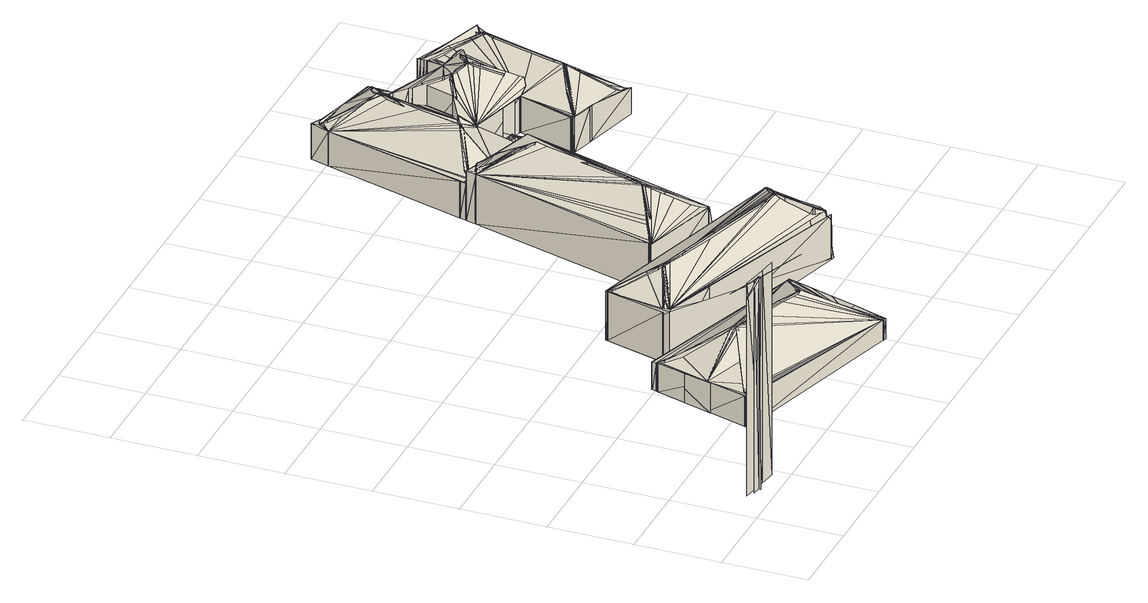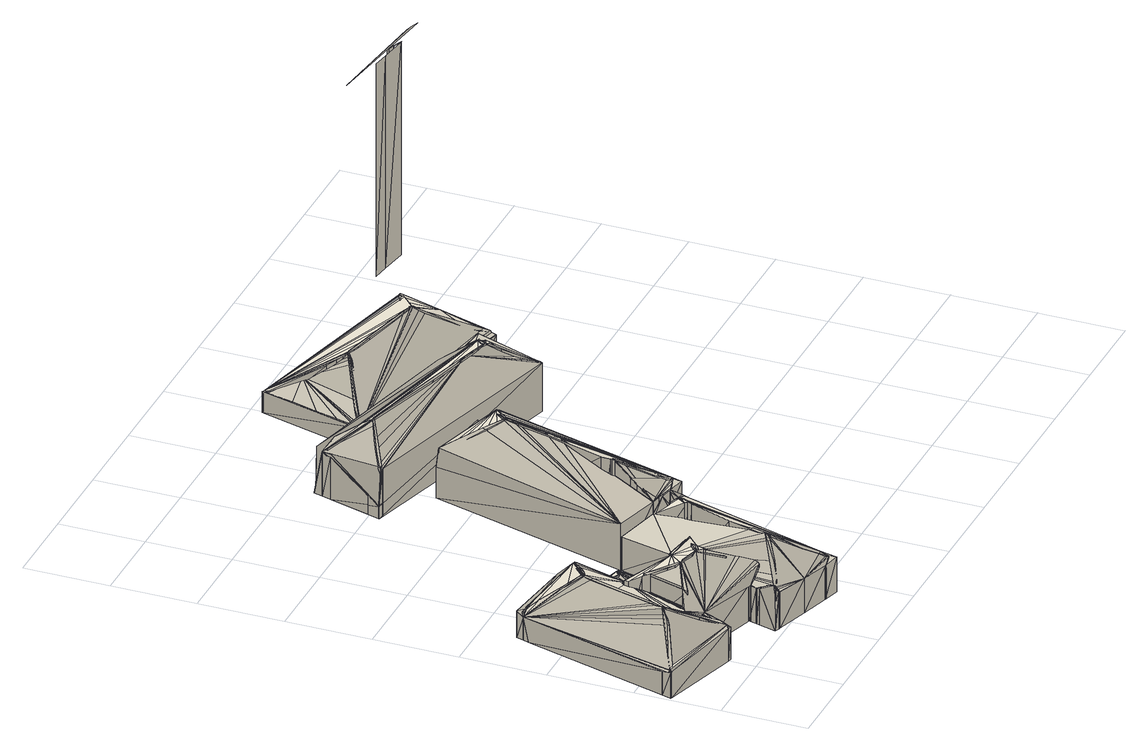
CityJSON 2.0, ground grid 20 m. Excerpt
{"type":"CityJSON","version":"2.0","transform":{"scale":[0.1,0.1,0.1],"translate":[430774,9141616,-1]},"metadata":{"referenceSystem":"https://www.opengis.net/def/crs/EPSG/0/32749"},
"CityObjects":{
"building1":{"type":"Building","attributes":{"level_0":24,"level_1":0,"uuid_bgn":"31"},"geometry":[{"type":"MultiSurface","lod":"1","boundaries":[[[0,1,2]],[[3,4,5]],[[3,5,6]],[[7,8,9]],[[10,11,12]],[[1,10,11]],[[10,1,12]],[[1,12,11]],[[1,12,13]],[[2,1,12]],[[7,14,9]],[[14,9,15]],[[14,16,15]]],"semantics":{"surfaces":[{"type":"WallSurface"}],"values":[0,0,0,0,0,0,0,0,0,0,0,0,0]}}]},
"building2":{"type":"Building","attributes":{"level_0":1,"level_1":0,"uuid_bgn":"10"},"geometry":[{"type":"MultiSurface","lod":"1","boundaries":[[[17,18,19]],[[17,19,20]],[[17,20,21]],[[17,21,22]],[[17,22,23]],[[17,23,24]],[[17,24,25]],[[17,25,26]],[[17,26,27]],[[17,27,28]],[[17,28,29]],[[17,29,30]],[[17,30,31]],[[17,31,32]],[[17,32,33]],[[17,33,34]],[[17,18,35]],[[17,36,35]],[[18,19,37]],[[18,35,37]],[[19,20,38]],[[19,37,38]],[[20,21,39]],[[20,38,39]],[[21,22,40]],[[21,39,40]],[[22,23,41]],[[22,40,41]],[[23,24,42]],[[23,41,42]],[[24,25,43]],[[24,42,43]],[[25,26,44]],[[25,43,44]],[[26,27,45]],[[26,44,45]],[[27,28,46]],[[27,45,46]],[[28,29,47]],[[28,46,47]],[[29,30,48]],[[29,47,48]],[[30,31,49]],[[30,48,49]],[[31,32,50]],[[31,49,50]],[[32,33,51]],[[32,50,51]],[[33,34,52]],[[33,51,52]],[[34,17,36]],[[34,52,36]],[[53,54,55]],[[53,55,56]],[[53,56,57]],[[53,57,58]],[[53,58,59]],[[53,59,60]],[[53,60,61]],[[53,61,62]],[[53,62,63]],[[53,63,64]],[[53,64,65]],[[53,65,66]],[[53,66,32]],[[53,32,67]],[[53,67,68]],[[53,54,69]],[[53,70,69]],[[54,55,71]],[[54,69,71]],[[55,56,72]],[[55,71,72]],[[56,57,73]],[[56,72,73]],[[57,58,74]],[[57,73,74]],[[58,59,75]],[[58,74,75]],[[59,60,76]],[[59,75,76]],[[60,61,77]],[[60,76,77]],[[61,62,78]],[[61,77,78]],[[62,63,79]],[[62,78,79]],[[63,64,80]],[[63,79,80]],[[64,65,81]],[[64,80,81]],[[65,66,82]],[[65,81,82]],[[66,32,50]],[[66,82,50]],[[32,67,83]],[[32,50,83]],[[67,68,84]],[[67,83,84]],[[68,53,70]],[[68,84,70]],[[85,86,61]],[[85,61,87]],[[85,87,28]],[[85,28,88]],[[85,88,89]],[[85,89,90]],[[85,90,91]],[[85,91,92]],[[85,92,93]],[[85,93,94]],[[85,94,95]],[[85,95,96]],[[85,96,97]],[[85,97,98]],[[85,98,99]],[[85,86,100]],[[85,101,100]],[[86,61,77]],[[86,100,77]],[[61,87,102]],[[61,77,102]],[[87,28,46]],[[87,102,46]],[[28,88,103]],[[28,46,103]],[[88,89,104]],[[88,103,104]],[[89,90,105]],[[89,104,105]],[[90,91,106]],[[90,105,106]],[[91,92,107]],[[91,106,107]],[[92,93,108]],[[92,107,108]],[[93,94,109]],[[93,108,109]],[[94,95,110]],[[94,109,110]],[[95,96,111]],[[95,110,111]],[[96,97,112]],[[96,111,112]],[[97,98,113]],[[97,112,113]],[[98,99,114]],[[98,113,114]],[[99,85,101]],[[99,114,101]],[[115,116,95]],[[115,95,117]],[[115,117,118]],[[115,118,119]],[[115,119,120]],[[115,120,90]],[[115,90,121]],[[115,121,122]],[[115,122,123]],[[115,123,124]],[[115,124,125]],[[115,125,126]],[[115,116,127]],[[115,128,127]],[[116,95,110]],[[116,127,110]],[[95,117,129]],[[95,110,129]],[[117,118,130]],[[117,129,130]],[[118,119,131]],[[118,130,131]],[[119,120,132]],[[119,131,132]],[[120,90,105]],[[120,132,105]],[[90,121,133]],[[90,105,133]],[[121,122,134]],[[121,133,134]],[[122,123,135]],[[122,134,135]],[[123,124,136]],[[123,135,136]],[[124,125,137]],[[124,136,137]],[[125,126,138]],[[125,137,138]],[[126,115,128]],[[126,138,128]],[[33,32,66]],[[33,66,65]],[[33,65,64]],[[33,64,63]],[[33,63,62]],[[33,62,61]],[[33,61,86]],[[33,86,85]],[[33,85,139]],[[33,139,140]],[[33,140,34]],[[33,32,50]],[[33,51,50]],[[32,66,82]],[[32,50,82]],[[66,65,81]],[[66,82,81]],[[65,64,80]],[[65,81,80]],[[64,63,79]],[[64,80,79]],[[63,62,78]],[[63,79,78]],[[62,61,77]],[[62,78,77]],[[61,86,100]],[[61,77,100]],[[86,85,101]],[[86,100,101]],[[85,139,141]],[[85,101,141]],[[139,140,142]],[[139,141,142]],[[140,34,52]],[[140,142,52]],[[34,33,51]],[[34,52,51]],[[18,143,126]],[[18,126,125]],[[18,125,19]],[[18,143,144]],[[18,35,144]],[[143,126,138]],[[143,144,138]],[[126,125,137]],[[126,138,137]],[[125,19,37]],[[125,137,37]],[[19,18,35]],[[19,37,35]],[[96,95,116]],[[96,116,145]],[[96,95,110]],[[96,111,110]],[[95,116,127]],[[95,110,127]],[[116,145,146]],[[116,127,146]],[[145,96,111]],[[145,146,111]],[[99,98,97]],[[99,98,113]],[[99,114,113]],[[98,97,112]],[[98,113,112]],[[97,96,111]],[[97,112,111]],[[85,99,114]],[[85,101,114]]],"semantics":{"surfaces":[{"type":"RoofSurface"},{"type":"GroundSurface"},{"type":"WallSurface"}],"values":[0,1,2,2,2,2,2,2,2,2,2,2,2,2,2,2,2,2,2,2,2,2,2,2,2,2,2,2,2,2,2,2,2,2,2,2,2,2,2,2,2,2,2,2,2,2,2,2,2,2,2,2,2,2,2,2,2,2,2,2,2,2,2,2,2,2,2,2,2,2,2,2,2,2,2,2,2,2,2,2,2,2,2,2,2,2,2,2,2,2,2,2,2,2,2,2,2,2,2,2,2,2,2,2,2,2,2,2,2,2,2,2,2,2,2,2,2,2,2,2,2,2,2,2,2,2,2,2,2,2,2,2,2,2,2,2,2,2,2,2,2,2,2,2,2,2,2,2,2,2,2,2,2,2,2,2,2,2,2,2,2,2,2,2,2,2,2,2,2,2,2,2,2,2,2,2,2,2,2,2,2,2,2,2,2,2,2,2,2,2,2,2,2,2,2,2,2,2,2,2,2,2,2,2,2,2,2,2,2,2,2,2,2,2,2,2,2,2,2,2,2,2,2,2,2,2,2,2,2,2,2,2,2,2,2,2,2,2,2,2,2,2,2,2,2,2,2,2,2,2,2,2,2,2,2,2,2,2,2]}}]},
"building3":{"type":"Building","attributes":{"level_0":30,"level_1":0,"uuid_bgn":"9"},"geometry":[{"type":"MultiSurface","lod":"1","boundaries":[[[147,148,149]],[[147,149,150]],[[147,150,151]],[[147,151,152]],[[147,152,153]],[[147,153,154]],[[147,154,155]],[[147,155,156]],[[147,156,157]],[[147,157,158]],[[147,148,159]],[[147,160,159]],[[148,149,161]],[[148,159,161]],[[149,150,162]],[[149,161,162]],[[150,151,163]],[[150,162,163]],[[151,152,164]],[[151,163,164]],[[152,153,165]],[[152,164,165]],[[153,154,166]],[[153,165,166]],[[154,155,167]],[[154,166,167]],[[155,156,168]],[[155,167,168]],[[156,157,169]],[[156,168,169]],[[157,158,170]],[[157,169,170]],[[158,147,160]],[[158,170,160]],[[171,172,173]],[[171,173,174]],[[171,174,175]],[[171,175,176]],[[171,176,177]],[[171,177,178]],[[171,178,179]],[[171,179,180]],[[171,180,181]],[[171,181,148]],[[171,148,182]],[[171,182,183]],[[171,183,184]],[[171,184,185]],[[171,172,186]],[[171,187,186]],[[172,173,188]],[[172,186,188]],[[173,174,189]],[[173,188,189]],[[174,175,190]],[[174,189,190]],[[175,176,191]],[[175,190,191]],[[176,177,192]],[[176,191,192]],[[177,178,193]],[[177,192,193]],[[178,179,194]],[[178,193,194]],[[179,180,195]],[[179,194,195]],[[180,181,196]],[[180,195,196]],[[181,148,159]],[[181,196,159]],[[148,182,197]],[[148,159,197]],[[182,183,198]],[[182,197,198]],[[183,184,199]],[[183,198,199]],[[184,185,200]],[[184,199,200]],[[185,171,187]],[[185,200,187]],[[201,202,203]],[[201,203,204]],[[201,204,205]],[[201,205,206]],[[201,206,207]],[[201,207,208]],[[201,208,209]],[[201,209,210]],[[201,210,211]],[[201,211,212]],[[201,212,213]],[[201,213,214]],[[201,214,152]],[[201,152,215]],[[201,215,216]],[[201,202,217]],[[201,218,217]],[[202,203,219]],[[202,217,219]],[[203,204,220]],[[203,219,220]],[[204,205,221]],[[204,220,221]],[[205,206,222]],[[205,221,222]],[[206,207,223]],[[206,222,223]],[[207,208,224]],[[207,223,224]],[[208,209,225]],[[208,224,225]],[[209,210,226]],[[209,225,226]],[[210,211,227]],[[210,226,227]],[[211,212,228]],[[211,227,228]],[[212,213,229]],[[212,228,229]],[[213,214,230]],[[213,229,230]],[[214,152,164]],[[214,230,164]],[[152,215,231]],[[152,164,231]],[[215,216,232]],[[215,231,232]],[[216,201,218]],[[216,232,218]],[[233,234,235]],[[233,235,236]],[[233,236,237]],[[233,237,203]],[[233,203,238]],[[233,238,239]],[[233,239,240]],[[233,240,171]],[[233,171,241]],[[233,241,242]],[[233,234,243]],[[233,244,243]],[[234,235,245]],[[234,243,245]],[[235,236,246]],[[235,245,246]],[[236,237,247]],[[236,246,247]],[[237,203,219]],[[237,247,219]],[[203,238,248]],[[203,219,248]],[[238,239,249]],[[238,248,249]],[[239,240,250]],[[239,249,250]],[[240,171,187]],[[240,250,187]],[[171,241,251]],[[171,187,251]],[[241,242,252]],[[241,251,252]],[[242,233,244]],[[242,252,244]],[[156,211,210]],[[156,210,209]],[[156,209,208]],[[156,208,253]],[[156,253,158]],[[156,158,157]],[[156,211,227]],[[156,168,227]],[[211,210,226]],[[211,227,226]],[[210,209,225]],[[210,226,225]],[[209,208,224]],[[209,225,224]],[[208,253,254]],[[208,224,254]],[[253,158,170]],[[253,254,170]],[[158,157,169]],[[158,170,169]],[[157,156,168]],[[157,169,168]],[[185,184,183]],[[185,183,182]],[[185,182,148]],[[185,148,147]],[[185,147,255]],[[185,255,256]],[[185,256,208]],[[185,208,234]],[[185,234,233]],[[185,233,242]],[[185,242,241]],[[185,241,171]],[[185,184,199]],[[185,200,199]],[[184,183,198]],[[184,199,198]],[[183,182,197]],[[183,198,197]],[[182,148,159]],[[182,197,159]],[[148,147,160]],[[148,159,160]],[[147,255,257]],[[147,160,257]],[[255,256,258]],[[255,257,258]],[[256,208,224]],[[256,258,224]],[[208,234,243]],[[208,224,243]],[[234,233,244]],[[234,243,244]],[[233,242,252]],[[233,244,252]],[[242,241,251]],[[242,252,251]],[[241,171,187]],[[241,251,187]],[[171,185,200]],[[171,187,200]]],"semantics":{"surfaces":[{"type":"RoofSurface"},{"type":"GroundSurface"},{"type":"WallSurface"}],"values":[0,1,2,2,2,2,2,2,2,2,2,2,2,2,2,2,2,2,2,2,2,2,2,2,2,2,2,2,2,2,2,2,2,2,2,2,2,2,2,2,2,2,2,2,2,2,2,2,2,2,2,2,2,2,2,2,2,2,2,2,2,2,2,2,2,2,2,2,2,2,2,2,2,2,2,2,2,2,2,2,2,2,2,2,2,2,2,2,2,2,2,2,2,2,2,2,2,2,2,2,2,2,2,2,2,2,2,2,2,2,2,2,2,2,2,2,2,2,2,2,2,2,2,2,2,2,2,2,2,2,2,2,2,2,2,2,2,2,2,2,2,2,2,2,2,2,2,2,2,2,2,2,2,2,2,2,2,2,2,2,2,2,2,2,2,2,2,2,2,2,2,2,2,2,2,2,2,2,2,2,2,2,2,2,2,2,2,2,2,2,2,2,2,2,2,2,2,2,2,2,2,2,2,2,2,2,2,2,2,2,2,2,2,2,2,2,2,2,2,2,2,2,2,2,2]}}]},
"building4":{"type":"Building","attributes":{"level_0":29,"level_1":0,"uuid_bgn":"8"},"geometry":[{"type":"MultiSurface","lod":"1","boundaries":[[[259,260,261]],[[259,261,262]],[[259,262,263]],[[259,263,264]],[[259,264,265]],[[259,265,266]],[[259,266,267]],[[259,267,268]],[[259,268,269]],[[259,269,270]],[[259,260,271]],[[259,272,271]],[[260,261,273]],[[260,271,273]],[[261,262,274]],[[261,273,274]],[[262,263,275]],[[262,274,275]],[[263,264,276]],[[263,275,276]],[[264,265,277]],[[264,276,277]],[[265,266,278]],[[265,277,278]],[[266,267,279]],[[266,278,279]],[[267,268,280]],[[267,279,280]],[[268,269,281]],[[268,280,281]],[[269,270,282]],[[269,281,282]],[[270,259,272]],[[270,282,272]],[[283,284,285]],[[283,285,286]],[[283,286,287]],[[283,287,288]],[[283,288,289]],[[283,289,290]],[[283,290,291]],[[283,291,292]],[[283,292,293]],[[283,293,263]],[[283,263,294]],[[283,294,295]],[[283,295,296]],[[283,296,297]],[[283,297,298]],[[283,298,299]],[[283,299,300]],[[283,284,301]],[[283,302,301]],[[284,285,303]],[[284,301,303]],[[285,286,304]],[[285,303,304]],[[286,287,305]],[[286,304,305]],[[287,288,306]],[[287,305,306]],[[288,289,307]],[[288,306,307]],[[289,290,308]],[[289,307,308]],[[290,291,309]],[[290,308,309]],[[291,292,310]],[[291,309,310]],[[292,293,311]],[[292,310,311]],[[293,263,275]],[[293,311,275]],[[263,294,312]],[[263,275,312]],[[294,295,313]],[[294,312,313]],[[295,296,314]],[[295,313,314]],[[296,297,315]],[[296,314,315]],[[297,298,316]],[[297,315,316]],[[298,299,317]],[[298,316,317]],[[299,300,318]],[[299,317,318]],[[300,283,302]],[[300,318,302]],[[319,320,321]],[[319,321,269]],[[319,269,322]],[[319,322,323]],[[319,323,324]],[[319,324,325]],[[319,325,326]],[[319,326,327]],[[319,327,328]],[[319,320,329]],[[319,330,329]],[[320,321,331]],[[320,329,331]],[[321,269,281]],[[321,331,281]],[[269,322,332]],[[269,281,332]],[[322,323,333]],[[322,332,333]],[[323,324,334]],[[323,333,334]],[[324,325,335]],[[324,334,335]],[[325,326,336]],[[325,335,336]],[[326,327,337]],[[326,336,337]],[[327,328,338]],[[327,337,338]],[[328,319,330]],[[328,338,330]],[[328,339,340]],[[328,340,341]],[[328,341,342]],[[328,342,343]],[[328,343,344]],[[328,344,345]],[[328,345,346]],[[328,346,347]],[[328,339,348]],[[328,338,348]],[[339,340,349]],[[339,348,349]],[[340,341,350]],[[340,349,350]],[[341,342,351]],[[341,350,351]],[[342,343,352]],[[342,351,352]],[[343,344,353]],[[343,352,353]],[[344,345,354]],[[344,353,354]],[[345,346,355]],[[345,354,355]],[[346,347,356]],[[346,355,356]],[[347,328,338]],[[347,356,338]],[[321,320,329]],[[321,331,329]],[[269,321,270]],[[269,321,331]],[[269,281,331]],[[321,270,282]],[[321,331,282]],[[270,269,281]],[[270,282,281]],[[284,283,357]],[[284,357,328]],[[284,328,358]],[[284,328,346]],[[284,346,345]],[[284,345,344]],[[284,344,343]],[[284,283,302]],[[284,301,302]],[[283,357,359]],[[283,302,359]],[[357,328,338]],[[357,359,338]],[[328,358,360]],[[328,338,360]],[[358,328,338]],[[358,360,338]],[[328,346,355]],[[328,338,355]],[[346,345,354]],[[346,355,354]],[[345,344,353]],[[345,354,353]],[[344,343,352]],[[344,353,352]],[[343,284,301]],[[343,352,301]],[[300,361,260]],[[300,260,259]],[[300,361,362]],[[300,318,362]],[[361,260,271]],[[361,362,271]],[[260,259,272]],[[260,271,272]],[[259,300,318]],[[259,272,318]],[[283,300,318]],[[283,302,318]],[[338,356,355]]],"semantics":{"surfaces":[{"type":"RoofSurface"},{"type":"GroundSurface"},{"type":"WallSurface"}],"values":[0,1,2,2,2,2,2,2,2,2,2,2,2,2,2,2,2,2,2,2,2,2,2,2,2,2,2,2,2,2,2,2,2,2,2,2,2,2,2,2,2,2,2,2,2,2,2,2,2,2,2,2,2,2,2,2,2,2,2,2,2,2,2,2,2,2,2,2,2,2,2,2,2,2,2,2,2,2,2,2,2,2,2,2,2,2,2,2,2,2,2,2,2,2,2,2,2,2,2,2,2,2,2,2,2,2,2,2,2,2,2,2,2,2,2,2,2,2,2,2,2,2,2,2,2,2,2,2,2,2,2,2,2,2,2,2,2,2,2,2,2,2,2,2,2,2,2,2,2,2,2,2,2,2,2,2,2,2,2,2,2,2,2,2,2,2,2,2,2,2,2,2,2,2,2,2,2,2,2,2,2,2,2,2,2,2,2,2,2,2,2,2,2,2,2,2,2]}}]},
"building5":{"type":"Building","attributes":{"level_0":21,"level_1":0,"uuid_bgn":"29"},"geometry":[{"type":"MultiSurface","lod":"1","boundaries":[[[363,364,365]],[[363,365,366]],[[363,366,367]],[[363,367,368]],[[363,368,369]],[[363,369,370]],[[363,370,371]],[[363,364,372]],[[363,373,372]],[[364,365,374]],[[364,372,374]],[[365,366,375]],[[365,374,375]],[[366,367,376]],[[366,375,376]],[[367,368,377]],[[367,376,377]],[[368,369,378]],[[368,377,378]],[[369,370,379]],[[369,378,379]],[[370,371,380]],[[370,379,380]],[[371,363,373]],[[371,380,373]],[[381,382,383]],[[381,383,384]],[[381,384,385]],[[381,385,386]],[[381,386,387]],[[381,387,388]],[[381,388,389]],[[381,389,390]],[[381,390,391]],[[381,391,392]],[[381,392,393]],[[381,393,394]],[[381,394,395]],[[381,382,396]],[[381,397,396]],[[382,383,398]],[[382,396,398]],[[383,384,399]],[[383,398,399]],[[384,385,400]],[[384,399,400]],[[385,386,401]],[[385,400,401]],[[386,387,402]],[[386,401,402]],[[387,388,403]],[[387,402,403]],[[388,389,404]],[[388,403,404]],[[389,390,405]],[[389,404,405]],[[390,391,406]],[[390,405,406]],[[391,392,407]],[[391,406,407]],[[392,393,408]],[[392,407,408]],[[393,394,409]],[[393,408,409]],[[394,395,410]],[[394,409,410]],[[395,381,397]],[[395,410,397]],[[411,412,413]],[[411,413,414]],[[411,414,415]],[[411,415,416]],[[411,416,393]],[[411,393,417]],[[411,417,390]],[[411,390,418]],[[411,418,363]],[[411,412,419]],[[411,420,419]],[[412,413,421]],[[412,419,421]],[[413,414,422]],[[413,421,422]],[[414,415,423]],[[414,422,423]],[[415,416,424]],[[415,423,424]],[[416,393,408]],[[416,424,408]],[[393,417,425]],[[393,408,425]],[[417,390,405]],[[417,425,405]],[[390,418,426]],[[390,405,426]],[[418,363,373]],[[418,426,373]],[[363,411,420]],[[363,373,420]],[[427,428,429]],[[427,429,430]],[[427,430,431]],[[427,431,432]],[[427,432,413]],[[427,413,433]],[[427,433,434]],[[427,428,435]],[[427,436,435]],[[428,429,437]],[[428,435,437]],[[429,430,438]],[[429,437,438]],[[430,431,439]],[[430,438,439]],[[431,432,440]],[[431,439,440]],[[432,413,421]],[[432,440,421]],[[413,433,441]],[[413,421,441]],[[433,434,442]],[[433,441,442]],[[434,427,436]],[[434,442,436]],[[382,381,443]],[[382,443,384]],[[382,384,383]],[[382,381,397]],[[382,396,397]],[[381,443,444]],[[381,397,444]],[[443,384,399]],[[443,444,399]],[[384,383,398]],[[384,399,398]],[[383,382,396]],[[383,398,396]],[[370,369,368]],[[370,368,386]],[[370,386,385]],[[370,385,445]],[[370,445,371]],[[370,369,378]],[[370,379,378]],[[369,368,377]],[[369,378,377]],[[368,386,401]],[[368,377,401]],[[386,385,400]],[[386,401,400]],[[385,445,446]],[[385,400,446]],[[445,371,380]],[[445,446,380]],[[371,370,379]],[[371,380,379]],[[427,434,442]],[[427,436,442]],[[395,394,428]],[[395,428,427]],[[395,394,409]],[[395,410,409]],[[394,428,435]],[[394,409,435]],[[428,427,436]],[[428,435,436]],[[427,395,410]],[[427,436,410]],[[412,411,433]],[[412,433,413]],[[412,411,420]],[[412,419,420]],[[411,433,441]],[[411,420,441]],[[433,413,421]],[[433,441,421]],[[413,412,419]],[[413,421,419]],[[381,395,410]],[[381,397,410]],[[385,384,399]],[[385,400,399]],[[411,363,373]],[[411,420,373]]],"semantics":{"surfaces":[{"type":"RoofSurface"},{"type":"GroundSurface"},{"type":"WallSurface"}],"values":[0,1,2,2,2,2,2,2,2,2,2,2,2,2,2,2,2,2,2,2,2,2,2,2,2,2,2,2,2,2,2,2,2,2,2,2,2,2,2,2,2,2,2,2,2,2,2,2,2,2,2,2,2,2,2,2,2,2,2,2,2,2,2,2,2,2,2,2,2,2,2,2,2,2,2,2,2,2,2,2,2,2,2,2,2,2,2,2,2,2,2,2,2,2,2,2,2,2,2,2,2,2,2,2,2,2,2,2,2,2,2,2,2,2,2,2,2,2,2,2,2,2,2,2,2,2,2,2,2,2,2,2,2,2,2,2,2,2,2,2,2,2,2,2,2,2,2,2,2,2,2,2,2,2,2,2,2,2,2,2,2,2,2,2,2,2,2,2,2,2,2,2,2,2,2,2,2,2,2,2,2,2,2,2]}}]},
"building6":{"type":"Building","attributes":{"level_0":28,"level_1":0,"uuid_bgn":"7"},"geometry":[{"type":"MultiSurface","lod":"1","boundaries":[[[447,448,449]],[[447,449,450]],[[447,450,451]],[[447,451,452]],[[447,452,453]],[[447,453,454]],[[447,454,455]],[[447,455,456]],[[447,456,457]],[[447,457,458]],[[447,458,459]],[[447,448,460]],[[447,461,460]],[[448,449,462]],[[448,460,462]],[[449,450,463]],[[449,462,463]],[[450,451,464]],[[450,463,464]],[[451,452,465]],[[451,464,465]],[[452,453,466]],[[452,465,466]],[[453,454,467]],[[453,466,467]],[[454,455,468]],[[454,467,468]],[[455,456,469]],[[455,468,469]],[[456,457,470]],[[456,469,470]],[[457,458,471]],[[457,470,471]],[[458,459,472]],[[458,471,472]],[[459,447,461]],[[459,472,461]],[[473,474,475]],[[473,475,476]],[[473,476,477]],[[473,477,478]],[[473,478,479]],[[473,479,480]],[[473,480,481]],[[473,481,482]],[[473,482,483]],[[473,483,484]],[[473,484,485]],[[473,485,486]],[[473,486,487]],[[473,487,488]],[[473,488,489]],[[473,489,490]],[[473,490,491]],[[473,491,492]],[[473,492,493]],[[473,474,494]],[[473,495,494]],[[474,475,496]],[[474,494,496]],[[475,476,497]],[[475,496,497]],[[476,477,498]],[[476,497,498]],[[477,478,499]],[[477,498,499]],[[478,479,500]],[[478,499,500]],[[479,480,501]],[[479,500,501]],[[480,481,502]],[[480,501,502]],[[481,482,503]],[[481,502,503]],[[482,483,504]],[[482,503,504]],[[483,484,505]],[[483,504,505]],[[484,485,506]],[[484,505,506]],[[485,486,507]],[[485,506,507]],[[486,487,508]],[[486,507,508]],[[487,488,509]],[[487,508,509]],[[488,489,510]],[[488,509,510]],[[489,490,511]],[[489,510,511]],[[490,491,512]],[[490,511,512]],[[491,492,513]],[[491,512,513]],[[492,513,493]],[[493,473,495]],[[514,515,516]],[[514,516,517]],[[514,517,518]],[[514,518,519]],[[514,519,520]],[[514,520,521]],[[514,521,522]],[[514,522,523]],[[514,523,524]],[[514,524,525]],[[514,525,526]],[[514,526,527]],[[514,527,448]],[[514,448,528]],[[514,528,529]],[[514,515,530]],[[514,531,530]],[[515,516,532]],[[515,530,532]],[[516,517,533]],[[516,532,533]],[[517,518,534]],[[517,533,534]],[[518,519,535]],[[518,534,535]],[[519,520,536]],[[519,535,536]],[[520,521,537]],[[520,536,537]],[[521,522,538]],[[521,537,538]],[[522,523,539]],[[522,538,539]],[[523,524,540]],[[523,539,540]],[[524,525,541]],[[524,540,541]],[[525,526,542]],[[525,541,542]],[[526,527,543]],[[526,542,543]],[[527,448,460]],[[527,543,460]],[[448,528,544]],[[448,460,544]],[[528,529,545]],[[528,544,545]],[[529,514,531]],[[529,545,531]],[[546,547,548]],[[546,548,549]],[[546,549,550]],[[546,550,551]],[[546,551,552]],[[546,552,553]],[[546,553,554]],[[546,554,555]],[[546,555,556]],[[546,556,557]],[[546,557,558]],[[546,558,559]],[[546,559,560]],[[546,560,561]],[[546,547,562]],[[546,563,562]],[[547,548,564]],[[547,562,564]],[[548,549,565]],[[548,564,565]],[[549,550,566]],[[549,565,566]],[[550,551,567]],[[550,566,567]],[[551,552,568]],[[551,567,568]],[[552,553,569]],[[552,568,569]],[[553,554,570]],[[553,569,570]],[[554,555,571]],[[554,570,571]],[[555,556,572]],[[555,571,572]],[[556,557,573]],[[556,572,573]],[[557,558,574]],[[557,573,574]],[[558,559,575]],[[558,574,575]],[[559,560,576]],[[559,575,576]],[[560,561,577]],[[560,576,577]],[[561,546,563]],[[561,577,563]],[[578,579,580]],[[578,580,581]],[[578,581,582]],[[578,582,548]],[[578,579,583]],[[578,584,583]],[[579,580,585]],[[579,583,585]],[[580,581,586]],[[580,585,586]],[[581,582,587]],[[581,586,587]],[[582,548,564]],[[582,587,564]],[[548,578,584]],[[548,564,584]],[[588,589,590]],[[588,590,591]],[[588,591,592]],[[588,592,593]],[[588,589,594]],[[588,595,594]],[[589,590,596]],[[589,594,596]],[[590,591,597]],[[590,596,597]],[[591,592,598]],[[591,597,598]],[[592,593,599]],[[592,598,599]],[[593,588,595]],[[593,599,595]],[[600,601,602]],[[600,602,603]],[[600,603,604]],[[600,604,605]],[[600,605,606]],[[600,606,607]],[[600,607,608]],[[600,608,609]],[[600,609,610]],[[600,610,611]],[[600,611,612]],[[600,612,593]],[[600,593,613]],[[600,613,614]],[[600,614,615]],[[600,601,616]],[[600,617,616]],[[601,602,618]],[[601,616,618]],[[602,603,619]],[[602,618,619]],[[603,604,620]],[[603,619,620]],[[604,605,621]],[[604,620,621]],[[605,606,622]],[[605,621,622]],[[606,607,623]],[[606,622,623]],[[607,608,624]],[[607,623,624]],[[608,609,625]],[[608,624,625]],[[609,610,626]],[[609,625,626]],[[610,611,627]],[[610,626,627]],[[611,612,628]],[[611,627,628]],[[612,593,599]],[[612,628,599]],[[593,613,629]],[[593,599,629]],[[613,614,630]],[[613,629,630]],[[614,615,631]],[[614,630,631]],[[615,600,617]],[[615,631,617]],[[546,632,633]],[[546,633,634]],[[546,634,635]],[[546,635,636]],[[546,636,637]],[[546,637,638]],[[546,638,639]],[[546,639,640]],[[546,640,641]],[[546,641,642]],[[546,642,643]],[[546,643,644]],[[546,644,645]],[[546,645,646]],[[546,646,647]],[[546,647,648]],[[546,648,649]],[[546,649,514]],[[546,632,650]],[[546,563,650]],[[632,633,651]],[[632,650,651]],[[633,634,652]],[[633,651,652]],[[634,635,653]],[[634,652,653]],[[635,636,654]],[[635,653,654]],[[636,637,655]],[[636,654,655]],[[637,638,656]],[[637,655,656]],[[638,639,657]],[[638,656,657]],[[639,640,658]],[[639,657,658]],[[640,641,659]],[[640,658,659]],[[641,642,660]],[[641,659,660]],[[642,643,661]],[[642,660,661]],[[643,644,662]],[[643,661,662]],[[644,645,663]],[[644,662,663]],[[645,646,664]],[[645,663,664]],[[646,647,665]],[[646,664,665]],[[647,648,666]],[[647,665,666]],[[648,649,667]],[[648,666,667]],[[649,514,531]],[[649,667,531]],[[514,546,563]],[[514,531,563]],[[668,669,670]],[[668,670,671]],[[668,671,672]],[[668,672,641]],[[668,669,673]],[[668,674,673]],[[669,670,675]],[[669,673,675]],[[670,671,676]],[[670,675,676]],[[671,672,677]],[[671,676,677]],[[672,641,659]],[[672,677,659]],[[641,668,674]],[[641,659,674]],[[678,679,680]],[[678,680,681]],[[678,679,682]],[[678,683,682]],[[679,680,684]],[[679,682,684]],[[680,681,685]],[[680,684,685]],[[681,678,683]],[[681,685,683]],[[686,687,688]],[[686,688,689]],[[686,689,690]],[[686,690,691]],[[686,691,692]],[[686,692,693]],[[686,693,694]],[[686,694,681]],[[686,681,695]],[[686,695,696]],[[686,696,697]],[[686,697,698]],[[686,698,699]],[[686,699,700]],[[686,700,701]],[[686,701,702]],[[686,702,559]],[[686,687,703]],[[686,704,703]],[[687,688,705]],[[687,703,705]],[[688,689,706]],[[688,705,706]],[[689,690,707]],[[689,706,707]],[[690,691,708]],[[690,707,708]],[[691,692,709]],[[691,708,709]],[[692,693,710]],[[692,709,710]],[[693,694,711]],[[693,710,711]],[[694,681,685]],[[694,711,685]],[[681,695,712]],[[681,685,712]],[[695,696,713]],[[695,712,713]],[[696,697,714]],[[696,713,714]],[[697,698,715]],[[697,714,715]],[[698,699,716]],[[698,715,716]],[[699,700,717]],[[699,716,717]],[[700,701,718]],[[700,717,718]],[[701,702,719]],[[701,718,719]],[[702,559,575]],[[702,719,575]],[[559,686,704]],[[559,575,704]],[[720,721,722]],[[720,722,723]],[[720,723,724]],[[720,724,725]],[[720,725,726]],[[720,726,727]],[[720,727,728]],[[720,728,729]],[[720,729,730]],[[720,730,731]],[[720,721,732]],[[720,733,732]],[[721,722,734]],[[721,732,734]],[[722,723,735]],[[722,734,735]],[[723,724,736]],[[723,735,736]],[[724,725,737]],[[724,736,737]],[[725,726,738]],[[725,737,738]],[[726,727,739]],[[726,738,739]],[[727,728,740]],[[727,739,740]],[[728,729,741]],[[728,740,741]],[[729,730,742]],[[729,741,742]],[[730,731,743]],[[730,742,743]],[[731,720,733]],[[731,743,733]],[[744,745,746]],[[744,746,747]],[[744,747,748]],[[744,748,749]],[[744,749,750]],[[744,745,751]],[[744,752,751]],[[745,746,753]],[[745,751,753]],[[746,753,747]],[[747,748,754]],[[748,749,755]],[[748,754,755]],[[749,750,756]],[[749,755,756]],[[750,744,752]],[[750,756,752]],[[757,758,745]],[[757,745,759]],[[757,759,760]],[[757,760,761]],[[757,761,762]],[[757,762,550]],[[757,550,763]],[[757,763,764]],[[757,764,602]],[[757,602,765]],[[757,765,766]],[[757,766,767]],[[757,767,768]],[[757,758,769]],[[757,770,769]],[[758,745,751]],[[758,769,751]],[[745,759,771]],[[745,751,771]],[[759,760,772]],[[759,771,772]],[[760,761,773]],[[760,772,773]],[[761,762,774]],[[761,773,774]],[[762,550,566]],[[762,774,566]],[[550,763,775]],[[550,566,775]],[[763,764,776]],[[763,775,776]],[[764,602,618]],[[764,776,618]],[[602,765,777]],[[602,618,777]],[[765,766,778]],[[765,777,778]],[[766,767,779]],[[766,778,779]],[[767,768,780]],[[767,779,780]],[[768,757,770]],[[768,780,770]],[[781,782,727]],[[781,782,783]],[[781,784,783]],[[782,727,739]],[[782,783,739]],[[727,781,784]],[[727,739,784]],[[686,731,730]],[[686,730,729]],[[686,729,785]],[[686,785,786]],[[686,786,687]],[[686,731,743]],[[686,704,743]],[[731,730,742]],[[731,743,742]],[[730,729,741]],[[730,742,741]],[[729,785,787]],[[729,741,787]],[[785,786,788]],[[785,787,788]],[[786,687,703]],[[786,788,703]],[[687,686,704]],[[687,703,704]],[[721,720,789]],[[721,789,722]],[[721,720,733]],[[721,732,733]],[[720,789,790]],[[720,733,790]],[[789,722,734]],[[789,790,734]],[[722,721,732]],[[722,734,732]],[[491,791,724]],[[491,724,723]],[[491,723,792]],[[491,792,492]],[[491,791,793]],[[491,512,793]],[[791,724,736]],[[791,793,736]],[[724,723,735]],[[724,736,735]],[[723,792,794]],[[723,735,794]],[[792,492,513]],[[792,794,513]],[[492,491,512]],[[492,513,512]],[[795,796,797]],[[795,798,797]],[[796,795,798]],[[796,797,798]],[[561,799,800]],[[561,577,800]],[[799,561,577]],[[799,800,577]],[[601,600,801]],[[601,801,768]],[[601,768,767]],[[601,767,766]],[[601,766,765]],[[601,765,602]],[[601,600,617]],[[601,616,617]],[[600,801,802]],[[600,617,802]],[[801,768,780]],[[801,802,780]],[[768,767,779]],[[768,780,779]],[[767,766,778]],[[767,779,778]],[[766,765,777]],[[766,778,777]],[[765,602,618]],[[765,777,618]],[[602,601,616]],[[602,618,616]],[[747,746,745]],[[747,745,758]],[[747,758,757]],[[746,745,751]],[[746,753,751]],[[745,758,769]],[[745,751,769]],[[758,757,770]],[[758,769,770]],[[757,770,747]],[[803,557,804]],[[803,804,805]],[[803,557,573]],[[803,806,573]],[[557,804,807]],[[557,573,807]],[[804,805,808]],[[804,807,808]],[[805,803,806]],[[805,808,806]],[[809,748,558]],[[809,748,754]],[[809,810,754]],[[748,558,574]],[[748,754,574]],[[558,809,810]],[[558,574,810]],[[593,592,811]],[[593,811,579]],[[593,579,812]],[[593,812,615]],[[593,615,614]],[[593,614,613]],[[593,592,598]],[[593,599,598]],[[592,811,813]],[[592,598,813]],[[811,579,583]],[[811,813,583]],[[579,812,814]],[[579,583,814]],[[812,615,631]],[[812,814,631]],[[615,614,630]],[[615,631,630]],[[614,613,629]],[[614,630,629]],[[613,593,599]],[[613,629,599]],[[529,528,448]],[[529,448,447]],[[529,447,815]],[[529,528,544]],[[529,545,544]],[[528,448,460]],[[528,544,460]],[[448,447,461]],[[448,460,461]],[[447,815,816]],[[447,461,816]],[[815,529,545]],[[815,816,545]],[[477,476,475]],[[477,475,474]],[[477,474,473]],[[477,473,817]],[[477,817,459]],[[477,459,458]],[[477,458,457]],[[477,476,497]],[[477,498,497]],[[476,475,496]],[[476,497,496]],[[475,474,494]],[[475,496,494]],[[474,473,495]],[[474,494,495]],[[473,817,818]],[[473,495,818]],[[817,459,472]],[[817,818,472]],[[459,458,471]],[[459,472,471]],[[458,457,470]],[[458,471,470]],[[457,477,498]],[[457,470,498]],[[447,459,472]],[[447,461,472]],[[546,561,577]],[[546,563,577]],[[548,547,562]],[[548,564,562]],[[578,548,564]],[[578,584,564]],[[600,615,631]],[[600,617,631]],[[720,731,743]],[[720,733,743]],[[723,722,734]],[[723,735,734]],[[757,768,780]],[[757,770,780]],[[754,810,574]],[[806,808,807]],[[807,573,806]],[[739,783,784]],[[684,682,683]],[[683,685,684]]],"semantics":{"surfaces":[{"type":"RoofSurface"},{"type":"GroundSurface"},{"type":"WallSurface"}],"values":[0,1,2,2,2,2,2,2,2,2,2,2,2,2,2,2,2,2,2,2,2,2,2,2,2,2,2,2,2,2,2,2,2,2,2,2,2,2,2,2,2,2,2,2,2,2,2,2,2,2,2,2,2,2,2,2,2,2,2,2,2,2,2,2,2,2,2,2,2,2,2,2,2,2,2,2,2,2,2,2,2,2,2,2,2,2,2,2,2,2,2,2,2,2,2,2,2,2,2,2,2,2,2,2,2,2,2,2,2,2,2,2,2,2,2,2,2,2,2,2,2,2,2,2,2,2,2,2,2,2,2,2,2,2,2,2,2,2,2,2,2,2,2,2,2,2,2,2,2,2,2,2,2,2,2,2,2,2,2,2,2,2,2,2,2,2,2,2,2,2,2,2,2,2,2,2,2,2,2,2,2,2,2,2,2,2,2,2,2,2,2,2,2,2,2,2,2,2,2,2,2,2,2,2,2,2,2,2,2,2,2,2,2,2,2,2,2,2,2,2,2,2,2,2,2,2,2,2,2,2,2,2,2,2,2,2,2,2,2,2,2,2,2,2,2,2,2,2,2,2,2,2,2,2,2,2,2,2,2,2,2,2,2,2,2,2,2,2,2,2,2,2,2,2,2,2,2,2,2,2,2,2,2,2,2,2,2,2,2,2,2,2,2,2,2,2,2,2,2,2,2,2,2,2,2,2,2,2,2,2,2,2,2,2,2,2,2,2,2,2,2,2,2,2,2,2,2,2,2,2,2,2,2,2,2,2,2,2,2,2,2,2,2,2,2,2,2,2,2,2,2,2,2,2,2,2,2,2,2,2,2,2,2,2,2,2,2,2,2,2,2,2,2,2,2,2,2,2,2,2,2,2,2,2,2,2,2,2,2,2,2,2,2,2,2,2,2,2,2,2,2,2,2,2,2,2,2,2,2,2,2,2,2,2,2,2,2,2,2,2,2,2,2,2,2,2,2,2,2,2,2,2,2,2,2,2,2,2,2,2,2,2,2,2,2,2,2,2,2,2,2,2,2,2,2,2,2,2,2,2,2,2,2,2,2,2,2,2,2,2,2,2,2,2,2,2,2,2,2,2,2,2,2,2,2,2,2,2,2,2,2,2,2,2,2,2,2,2,2,2,2,2,2,2,2,2,2,2,2,2,2,2,2,2,2,2,2,2,2,2,2,2,2,2,2,2,2,2,2,2,2,2,2,2,2,2,2,2,2,2,2,2,2,2,2,2,2,2,2,2,2,2,2,2,2,2,2,2,2,2,2,2,2,2,2,2,2,2,2,2,2,2,2,2,2,2,2,2,2,2,2,2,2,2,2,2,2,2,2,2,2,2,2,2,2,2,2,2,2,2,2,2,2,2,2,2,2,2,2,2,2,2,2,2,2,2,2,2,2,2,2,2,2,2,2,2,2,2,2,2,2,2,2,2,2,2,2,2,2,2,2,2,2,2,2,2,2,2,2,2,2,2,2,2,2,2,2,2,2,2,2,2,2,2,2,2,2,2,2,2,2,2,2,2,2,2,2,2,2,2,2,2,2,2,2,2,2,2,2,2,2,2,2,2,2,2]}}]}
},
"vertices":[
[46,41,515],[117,41,534],[117,37,534],[264,3,517],[30,56,545],[9,63,545],[41,52,544],[81,54,534],[81,54,10],[143,44,10],[98,44,534],[98,44,10],[117,41,10],[117,37,10],[143,44,533],[183,38,10],[183,38,533],
[794,30,61],[354,159,84],[354,161,84],[361,172,88],[365,176,89],[500,247,155],[512,247,155],[568,232,151],[647,210,148],[684,199,144],[696,195,143],[715,187,143],[722,180,137],[730,168,130],[741,150,118],[801,37,61],[801,29,61],[795,29,60],[354,159,10],[794,30,10],[354,161,10],[361,172,10],[365,176,10],[500,247,10],[512,247,10],[568,232,10],[647,210,10],[684,199,10],[696,195,10],[715,187,10],[722,180,10],[730,168,10],[741,150,10],[801,37,10],[801,29,10],[795,29,10],[756,101,88],[715,183,140],[715,191,143],[718,195,139],[722,199,135],[733,206,130],[801,244,84],[861,274,65],[869,274,65],[869,266,66],[857,221,65],[842,168,64],[824,105,64],[805,41,61],[797,37,62],[786,48,66],[715,183,10],[756,101,10],[715,191,10],[718,195,10],[722,199,10],[733,206,10],[801,244,10],[861,274,10],[869,274,10],[869,266,10],[857,221,10],[842,168,10],[824,105,10],[805,41,10],[797,37,10],[786,48,10],[867,279,64],[869,277,65],[824,247,77],[707,187,144],[523,240,155],[504,247,156],[500,251,156],[493,262,148],[485,274,140],[421,379,86],[418,394,82],[418,398,79],[421,408,77],[421,409,77],[481,391,74],[869,277,10],[867,279,10],[824,247,10],[707,187,10],[523,240,10],[504,247,10],[500,251,10],[493,262,10],[485,274,10],[421,379,10],[418,394,10],[418,398,10],[421,408,10],[421,409,10],[481,391,10],[379,265,84],[416,392,80],[421,394,81],[448,356,94],[500,259,153],[504,251,155],[497,240,151],[448,210,112],[388,176,92],[358,161,85],[350,161,85],[350,168,85],[416,392,10],[379,265,10],[421,394,10],[448,356,10],[500,259,10],[504,251,10],[497,240,10],[448,210,10],[388,176,10],[358,161,10],[350,161,10],[350,168,10],[874,277,64],[803,27,61],[874,277,10],[803,27,10],[348,161,83],[348,161,10],[376,257,83],[376,257,10],
[1082,277,120],[1079,277,120],[1053,289,137],[1049,292,142],[1019,345,171],[1011,364,181],[1011,368,182],[1023,375,175],[1109,424,128],[1124,424,41],[1124,423,41],[1089,299,121],[1079,277,10],[1082,277,10],[1053,289,10],[1049,292,10],[1019,345,10],[1011,364,10],[1011,368,10],[1023,375,10],[1109,424,10],[1124,424,10],[1124,423,10],[1089,299,10],[549,420,136],[549,424,137],[557,431,142],[632,469,185],[643,469,185],[662,465,186],[816,424,182],[1008,368,182],[1015,364,180],[1026,353,171],[1079,289,127],[1075,259,11],[1069,259,121],[664,374,140],[553,416,136],[549,424,10],[549,420,10],[557,431,10],[632,469,10],[643,469,10],[662,465,10],[816,424,10],[1008,368,10],[1015,364,10],[1026,353,10],[1079,289,10],[1075,259,10],[1069,259,10],[664,374,10],[553,416,10],[696,450,185],[647,465,185],[636,469,186],[628,477,183],[591,540,144],[579,563,135],[576,573,131],[577,578,130],[1112,428,126],[1113,428,126],[1113,424,127],[1109,416,129],[1079,398,145],[1056,386,158],[1008,364,182],[974,371,181],[647,465,10],[696,450,10],[636,469,10],[628,477,10],[591,540,10],[579,563,10],[576,573,10],[577,578,10],[1112,428,10],[1113,428,10],[1113,424,10],[1109,416,10],[1079,398,10],[1056,386,10],[1008,364,10],[974,371,10],[535,430,132],[576,574,131],[579,574,131],[621,503,170],[636,473,184],[632,465,181],[621,458,175],[602,446,163],[545,420,137],[538,424,135],[576,574,10],[535,430,10],[579,574,10],[621,503,10],[636,473,10],[632,465,10],[621,458,10],[602,446,10],[545,420,10],[538,424,10],[1125,425,39],[1125,425,10],[1076,256,11],[530,412,140],[1076,256,10],[530,412,10],
[795,561,130],[796,565,130],[812,574,135],[921,634,195],[925,634,192],[936,619,184],[948,601,174],[963,574,158],[981,540,137],[989,522,130],[989,507,129],[988,507,128],[796,565,10],[795,561,10],[812,574,10],[921,634,10],[925,634,10],[936,619,10],[948,601,10],[963,574,10],[981,540,10],[989,522,10],[989,507,10],[988,507,10],[924,1015,132],[932,1018,134],[940,1018,138],[959,988,150],[985,942,179],[996,920,191],[1000,909,195],[1000,905,195],[996,882,192],[936,668,195],[929,646,193],[921,627,192],[857,589,158],[850,586,151],[842,582,146],[805,563,131],[797,563,130],[797,568,131],[932,1018,10],[924,1015,10],[940,1018,10],[959,988,10],[985,942,10],[996,920,10],[1000,909,10],[1000,905,10],[996,882,10],[936,668,10],[929,646,10],[921,627,10],[857,589,10],[850,586,10],[842,582,10],[805,563,10],[797,563,10],[797,568,10],[1134,982,125],[998,504,86],[989,506,129],[944,589,172],[925,627,190],[925,646,195],[929,661,194],[948,732,196],[959,773,195],[1027,1013,127],[998,504,10],[1134,982,10],[989,506,10],[944,589,10],[925,627,10],[925,646,10],[929,661,10],[948,732,10],[959,773,10],[1027,1013,10],[997,909,195],[996,909,195],[985,924,187],[940,1006,139],[936,1018,136],[936,1021,135],[948,1025,134],[968,1030,132],[1025,1013,128],[997,909,10],[996,909,10],[985,924,10],[940,1006,10],[936,1018,10],[936,1021,10],[948,1025,10],[968,1030,10],[1025,1013,10],[931,1040,132],[1011,956,165],[931,1040,10],[1011,956,10],[797,565,130],[797,565,10],
[1192,995,42],[1192,999,42],[1199,1010,48],[1214,1014,54],[1222,1014,52],[1237,991,43],[1237,988,43],[1234,985,43],[1214,990,42],[1192,999,10],[1192,995,10],[1199,1010,10],[1214,1014,10],[1222,1014,10],[1237,991,10],[1237,988,10],[1234,985,10],[1214,990,10],[1249,1065,43],[1253,1064,42],[1259,1048,11],[1259,1047,11],[1250,1015,43],[1241,991,44],[1233,991,43],[1229,995,46],[1222,1006,50],[1218,1014,54],[1218,1025,55],[1222,1036,55],[1226,1044,55],[1244,1063,43],[1247,1066,43],[1253,1064,10],[1249,1065,10],[1259,1048,10],[1259,1047,10],[1250,1015,10],[1241,991,10],[1233,991,10],[1229,995,10],[1222,1006,10],[1218,1014,10],[1218,1025,10],[1222,1036,10],[1226,1044,10],[1244,1063,10],[1247,1066,10],[1185,997,41],[1205,1065,44],[1207,1066,43],[1211,1066,42],[1214,1063,46],[1222,1051,54],[1226,1036,55],[1214,1010,53],[1205,1065,10],[1185,997,10],[1207,1066,10],[1211,1066,10],[1214,1063,10],[1222,1051,10],[1226,1036,10],[1214,1010,10],[1244,1067,42],[1244,1066,43],[1244,1059,43],[1229,1044,53],[1222,1044,55],[1214,1055,50],[1207,1071,43],[1208,1076,42],[1244,1066,10],[1244,1067,10],[1244,1059,10],[1229,1044,10],[1222,1044,10],[1214,1055,10],[1207,1071,10],[1208,1076,10],[1264,1061,11],[1264,1061,10],[1240,983,44],[1240,983,10],
[1282,933,98],[1282,935,98],[1301,950,104],[1312,957,112],[1335,973,123],[1383,999,144],[1398,1006,149],[1402,1006,149],[1421,976,128],[1458,905,76],[1458,894,74],[1451,894,73],[1336,919,98],[1282,935,10],[1282,933,10],[1301,950,10],[1312,957,10],[1335,973,10],[1383,999,10],[1398,1006,10],[1402,1006,10],[1421,976,10],[1458,905,10],[1458,894,10],[1451,894,10],[1336,919,10],[1482,899,67],[1481,897,68],[1474,894,73],[1462,894,74],[1458,897,74],[1443,920,92],[1417,969,126],[1402,999,147],[1402,1010,150],[1406,1029,149],[1451,1187,148],[1455,1198,147],[1462,1213,146],[1470,1220,137],[1477,1228,131],[1489,1236,123],[1579,1281,70],[1582,1281,70],[1586,1273,68],[1586,1259,68],[1487,914,10],[1481,897,10],[1482,899,10],[1474,894,10],[1462,894,10],[1458,897,10],[1443,920,10],[1417,969,10],[1402,999,10],[1402,1010,10],[1406,1029,10],[1451,1187,10],[1455,1198,10],[1462,1213,10],[1470,1220,10],[1477,1228,10],[1489,1236,10],[1579,1281,10],[1582,1281,10],[1586,1273,10],[1586,1259,10],[1317,1072,99],[1315,1072,99],[1395,1311,97],[1398,1314,97],[1402,1314,98],[1413,1299,106],[1425,1281,118],[1447,1239,135],[1458,1217,145],[1458,1198,146],[1428,1089,146],[1406,1010,147],[1398,999,147],[1289,935,98],[1278,939,98],[1278,940,97],[1315,1072,10],[1317,1072,10],[1395,1311,10],[1398,1314,10],[1402,1314,10],[1413,1299,10],[1425,1281,10],[1447,1239,10],[1458,1217,10],[1458,1198,10],[1428,1089,10],[1406,1010,10],[1398,999,10],[1289,935,10],[1278,939,10],[1278,940,10],[1170,1113,97],[1133,984,93],[1028,1014,99],[1102,1273,161],[1113,1307,163],[1124,1318,159],[1128,1322,155],[1165,1348,131],[1195,1363,114],[1211,1371,108],[1214,1371,106],[1218,1363,104],[1233,1333,98],[1228,1314,100],[1230,1314,98],[1173,1112,97],[1133,984,10],[1170,1113,10],[1028,1014,10],[1102,1273,10],[1113,1307,10],[1124,1318,10],[1128,1322,10],[1165,1348,10],[1195,1363,10],[1211,1371,10],[1214,1371,10],[1218,1363,10],[1233,1333,10],[1228,1314,10],[1230,1314,10],[1173,1112,10],[997,1023,127],[972,1031,131],[981,1033,102],[989,1033,101],[1030,1021,100],[972,1031,10],[997,1023,10],[981,1033,10],[989,1033,10],[1030,1021,10],[951,1044,103],[966,1059,113],[1053,1104,163],[1028,1016,99],[963,1036,103],[951,1040,103],[966,1059,10],[951,1044,10],[1053,1104,10],[1028,1016,10],[963,1036,10],[951,1040,10],[1034,1398,95],[1049,1423,97],[1053,1423,97],[1056,1420,100],[1083,1378,123],[1109,1329,154],[1113,1318,161],[1113,1288,160],[1090,1213,159],[1060,1115,163],[1056,1104,163],[1053,1096,159],[1049,1093,156],[948,1040,102],[936,1048,100],[936,1057,99],[1049,1423,10],[1034,1398,10],[1053,1423,10],[1056,1420,10],[1083,1378,10],[1109,1329,10],[1113,1318,10],[1113,1288,10],[1090,1213,10],[1060,1115,10],[1056,1104,10],[1053,1096,10],[1049,1093,10],[948,1040,10],[936,1048,10],[936,1057,10],[1168,1107,97],[1165,1108,97],[1132,1130,118],[1132,1134,118],[1139,1142,131],[1143,1145,132],[1195,1179,150],[1229,1198,163],[1263,1198,166],[1301,1187,166],[1312,1179,162],[1319,1164,156],[1342,1115,137],[1353,1089,126],[1353,1078,125],[1342,1070,111],[1323,1070,100],[1317,1071,99],[1168,1107,10],[1165,1108,10],[1132,1130,10],[1132,1134,10],[1139,1142,10],[1143,1145,10],[1195,1179,10],[1229,1198,10],[1263,1198,10],[1301,1187,10],[1312,1179,10],[1319,1164,10],[1342,1115,10],[1353,1089,10],[1353,1078,10],[1342,1070,10],[1323,1070,10],[1317,1071,10],[1304,1190,164],[1316,1198,160],[1368,1230,140],[1329,1114,138],[1301,1183,166],[1316,1198,10],[1304,1190,10],[1368,1230,10],[1329,1114,10],[1301,1183,10],[1188,1165,146],[1213,1256,148],[1244,1202,165],[1244,1198,166],[1213,1256,10],[1188,1165,10],[1244,1202,10],[1244,1198,10],[1374,1271,100],[1375,1272,100],[1383,1269,101],[1413,1254,118],[1417,1247,121],[1417,1243,121],[1312,1190,162],[1304,1187,164],[1289,1187,166],[1229,1209,164],[1226,1213,162],[1195,1269,142],[1192,1277,141],[1177,1307,131],[1177,1314,127],[1180,1318,125],[1229,1318,98],[1375,1272,10],[1374,1271,10],[1383,1269,10],[1413,1254,10],[1417,1247,10],[1417,1243,10],[1312,1190,10],[1304,1187,10],[1289,1187,10],[1229,1209,10],[1226,1213,10],[1195,1269,10],[1192,1277,10],[1177,1307,10],[1177,1314,10],[1180,1318,10],[1229,1318,10],[1392,1330,92],[1395,1333,91],[1402,1337,89],[1590,1283,74],[1590,1281,80],[1571,1269,72],[1462,1209,146],[1458,1209,147],[1447,1224,140],[1387,1311,97],[1387,1315,96],[1389,1321,95],[1395,1333,10],[1392,1330,10],[1402,1337,10],[1590,1283,10],[1590,1281,10],[1571,1269,10],[1462,1209,10],[1458,1209,10],[1447,1224,10],[1387,1311,10],[1387,1315,10],[1389,1321,10],[1222,1371,106],[1233,1386,99],[1235,1386,99],[1247,1382,10],[1235,1341,98],[1226,1341,99],[1222,1352,102],[1233,1386,10],[1222,1371,10],[1235,1386,10],[1235,1341,10],[1226,1341,10],[1222,1352,10],[1153,1410,95],[1232,1387,100],[1233,1378,101],[1229,1375,103],[1226,1371,104],[1117,1307,162],[1056,1408,108],[1053,1420,99],[1056,1427,99],[1079,1431,92],[1083,1431,92],[1084,1431,92],[1232,1387,10],[1153,1410,10],[1233,1378,10],[1229,1375,10],[1226,1371,10],[1117,1307,10],[1056,1408,10],[1053,1420,10],[1056,1427,10],[1079,1431,10],[1083,1431,10],[1084,1431,10],[1460,1209,147],[1458,1205,146],[1458,1205,10],[1460,1209,10],[1392,1303,97],[1381,1270,101],[1392,1303,10],[1381,1270,10],[1394,1339,91],[1394,1339,10],[1584,1277,70],[1593,1282,74],[1584,1277,10],[1593,1282,10],[1363,1216,145],[1335,1131,143],[1335,1131,10],[1363,1216,10],[1298,1077,99],[1298,1077,10],[1047,1442,97],[1047,1442,10],[1222,1356,103],[1217,1366,103],[1222,1369,106],[1222,1356,10],[1217,1366,10],[1222,1369,10],[1229,1341,99],[1229,1341,10],[977,1032,129],[932,1042,100],[977,1032,10],[932,1042,10],[1277,934,98],[1277,934,10],[1477,882,75],[1477,882,10]
]}
